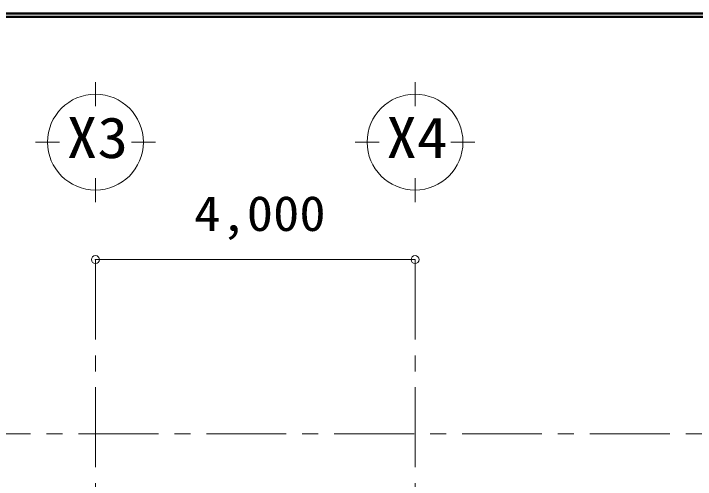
# Model space of a CAD drawing. Units: millimetres at full size, sheet at 1:200; details may follow other scales. Extents: x -55340 to 55340, y -38040 to 38040.
# Drawn here: x -30703 to -22170, y 32207 to 38040 of the extents above; entities that cross this region are included whole.
import ezdxf
from ezdxf.enums import TextEntityAlignment as Align

# ---------------------------------------------------------------- set-up
doc = ezdxf.new("R2010")
doc.units = ezdxf.units.MM
doc.header["$LTSCALE"] = 200
doc.header["$PDMODE"] = 32
doc.header["$PDSIZE"] = 100
doc.linetypes.add('CHAIN1', pattern=[8, 5, -1, 1, -1])
for name, color, linetype, lineweight in [('0-1_通り芯', 3, 'Continuous', 18), ('0-A_寸法', 6, 'Continuous', 9), ('F-0_F-0ﾚｲﾔ', 5, 'Continuous', 50)]:
    doc.layers.add(name, color=color, linetype=linetype, lineweight=lineweight)
doc.styles.add('ＭＳ ゴシック', font='')
doc.styles.get('ＭＳ ゴシック').set_extended_font_data('MS Gothic')

msp = doc.modelspace()

# ---------------------------------------------------------------- linework, layer by layer
at = {"layer": '0-1_通り芯'}
for p, q in [((-29678.5, 37180.7), (-29678.5, 36880.7)), ((-25678.5, 37180.7), (-25678.5, 36880.7)), ((-30128.5, 36430.7), (-30428.5, 36430.7)), ((-28928.5, 36430.7), (-29228.5, 36430.7)), ((-26128.5, 36430.7), (-26428.5, 36430.7)), ((-24928.5, 36430.7), (-25228.5, 36430.7)), ((-29678.5, 35680.7), (-29678.5, 35980.7)), ((-25678.5, 35680.7), (-25678.5, 35980.7))]:
    msp.add_line(p, q, dxfattribs=at)
at = {"layer": '0-1_通り芯', "color": 4, "linetype": 'CHAIN1', "lineweight": 9}
for p, q in [((-29678.5, 34960), (-29678.5, 25478.6)), ((-25678.5, 34960), (-25678.5, 25478.6)), ((39909.7, 32778.6), (-43658.8, 32778.6))]:
    msp.add_line(p, q, dxfattribs=at)
at = {"layer": '0-1_通り芯'}
for centre in [(-29678.5, 36430.7), (-25678.5, 36430.7)]:
    msp.add_circle(centre, 600, dxfattribs=at)
at = {"layer": '0-A_寸法', "color": 4}
msp.add_line((-29678.5, 34960), (-25678.5, 34960), dxfattribs=at)
at = {"layer": '0-A_寸法'}
for p in [(-29678.5, 34960), (-25678.5, 34960)]:
    msp.add_point(p, dxfattribs=at)
at = {"layer": 'F-0_F-0ﾚｲﾔ'}
for p, q in [((-55340, 38040), (55340, 38040)), ((-55300, 38000), (55300, 38000))]:
    msp.add_line(p, q, dxfattribs=at)

# ---------------------------------------------------------------- texts
at = {"layer": '0-1_通り芯', "color": 2, "style": 'ＭＳ ゴシック', "width": 1.1}
for s, p in [('X3', (-30038.2, 36076.5)), ('X4', (-26038.3, 36076.5))]:
    msp.add_text(s, height=513.2, dxfattribs=at).set_placement(p, align=Align.BOTTOM_LEFT)
at = {"layer": '0-A_寸法', "color": 2, "style": 'ＭＳ ゴシック', "width": 1.1}
msp.add_text('4,000', height=439.9, dxfattribs=at).set_placement((-28443.3, 35185.8), align=Align.BOTTOM_LEFT)

doc.saveas('drawing.dxf')
